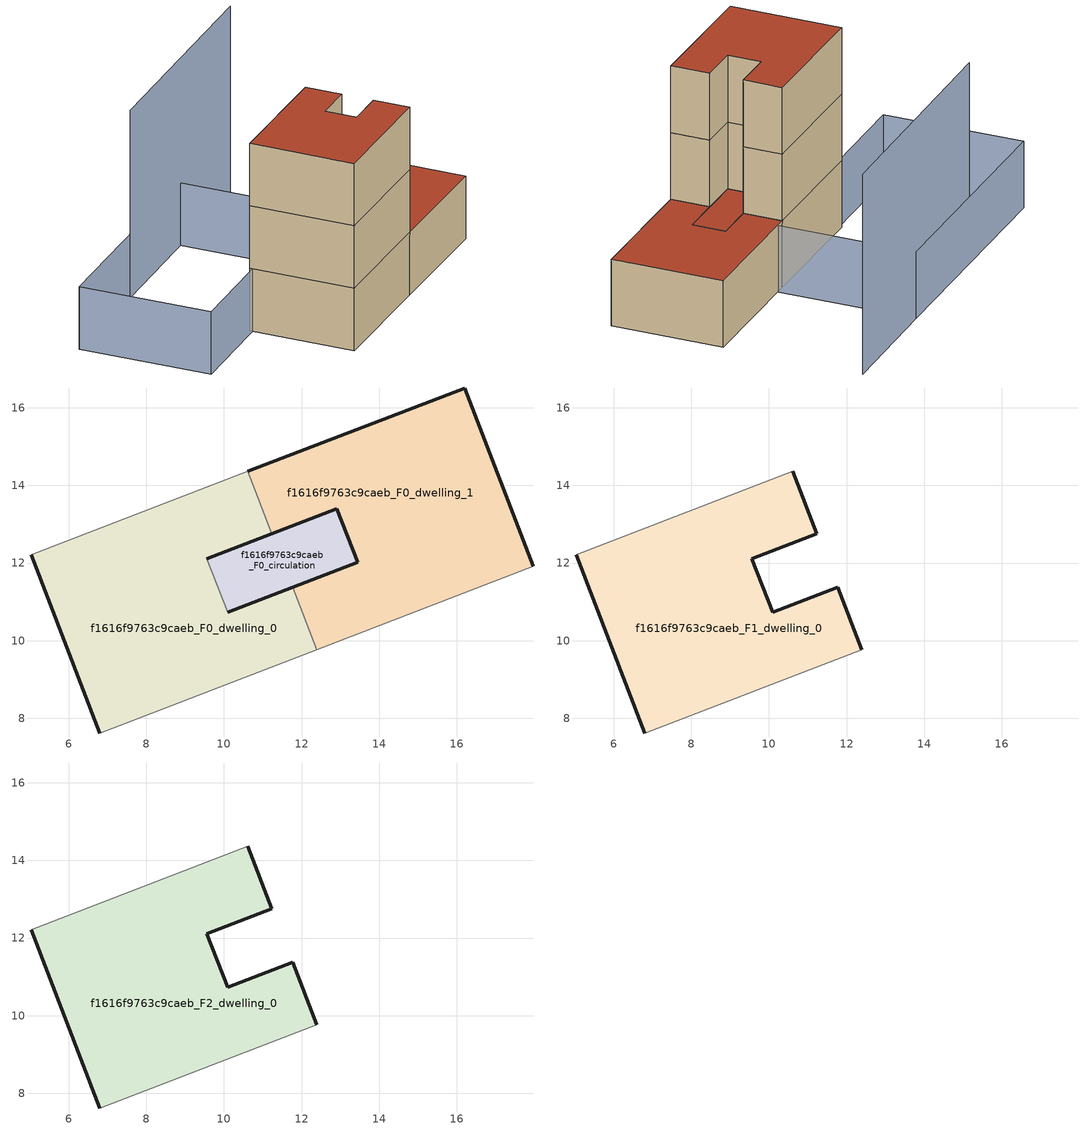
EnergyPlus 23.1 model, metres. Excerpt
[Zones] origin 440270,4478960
f1616f9763c9caeb_F0_dwelling_0
 floor ground (EU_floor_Construction): 10.62,14.36 11.24,12.75 9.56,12.11 10.09,10.73 11.77,11.38 12.38,9.77 6.81,7.62 5.04,12.22 z0
 wall outside (EU_wall_Construction): 11.77,11.38 10.09,10.73 / 9.56,12.11 11.24,12.75 / 5.04,12.22 6.81,7.62 z0:3
 wall adiabatic (EU_wall_Construction): 6.81,7.62 12.38,9.77 / 10.62,14.36 5.04,12.22 z0:3
 wall to f1616f9763c9caeb_F0_dwelling_1 (EU_wall_Construction): 12.38,9.77 11.77,11.38 / 11.24,12.75 10.62,14.36 z0:3
 wall to f1616f9763c9caeb_F0_circulation (EU_wall_Construction): 10.09,10.73 9.56,12.11 z0:3
f1616f9763c9caeb_F0_dwelling_1
 floor ground (EU_floor_Construction): 16.2,16.51 17.96,11.91 12.38,9.77 11.77,11.38 13.44,12.02 12.91,13.4 11.24,12.75 10.62,14.36 z0
 wall outside (EU_wall_Construction): 17.96,11.91 16.2,16.51 10.62,14.36 / 11.24,12.75 12.91,13.4 13.44,12.02 11.77,11.38 z0:3
 wall adiabatic (EU_wall_Construction): 12.38,9.77 17.96,11.91 z0:3
 roof outside (EU_roof_Construction): 17.96,11.91 16.2,16.51 10.62,14.36 11.24,12.75 12.91,13.4 13.44,12.02 11.77,11.38 12.38,9.77 z3
f1616f9763c9caeb_F0_circulation
 floor ground (EU_floor_Construction): 12.91,13.4 13.44,12.02 10.09,10.73 9.56,12.11 z0
 wall outside (EU_wall_Construction): 10.09,10.73 13.44,12.02 12.91,13.4 9.56,12.11 z0:3
 roof outside (EU_roof_Construction): 13.44,12.02 12.91,13.4 9.56,12.11 10.09,10.73 z3
f1616f9763c9caeb_F1_dwelling_0
 floor to f1616f9763c9caeb_F0_dwelling_0 (EU_floor_Construction): 10.62,14.36 11.24,12.75 9.56,12.11 10.09,10.73 11.77,11.38 12.38,9.77 6.81,7.62 5.04,12.22 z3
 wall outside (EU_wall_Construction): 12.38,9.77 11.77,11.38 10.09,10.73 9.56,12.11 11.24,12.75 10.62,14.36 / 5.04,12.22 6.81,7.62 z3:6
 wall adiabatic (EU_wall_Construction): 6.81,7.62 12.38,9.77 / 10.62,14.36 5.04,12.22 z3:6
f1616f9763c9caeb_F2_dwelling_0
 floor to f1616f9763c9caeb_F1_dwelling_0 (EU_floor_Construction): 10.62,14.36 11.24,12.75 9.56,12.11 10.09,10.73 11.77,11.38 12.38,9.77 6.81,7.62 5.04,12.22 z6
 wall outside (EU_wall_Construction): 12.38,9.77 11.77,11.38 10.09,10.73 9.56,12.11 11.24,12.75 10.62,14.36 / 5.04,12.22 6.81,7.62 z6:9
 wall adiabatic (EU_wall_Construction): 6.81,7.62 12.38,9.77 / 10.62,14.36 5.04,12.22 z6:9
 roof outside (EU_roof_Construction): 12.38,9.77 11.77,11.38 10.09,10.73 9.56,12.11 11.24,12.75 10.62,14.36 5.04,12.22 6.81,7.62 z9
shading: -1.41,16.17 8.83,20.2 / 8.83,20.2 11.09,14.46 / 11.09,14.46 0.86,10.43 / 0.86,10.43 -1.41,16.17 z0:3; 13.97,22.23 3.71,18.14 z0:9
[Building]
EU S2 Campaign: North Axis=0; Terrain=City; Solar Distribution=FullExterior
[Site:Location]
Madrid: Latitude=40.5; Longitude=-3.5; Time Zone=1; Elevation=609
[SizingPeriod:WeatherFileDays]
AnnualSizingPeriod: Begin Month=1; Begin Day of Month=1; End Month=12; End Day of Month=31; Day of Week for Start Day=Monday; Use Weather File Daylight Saving Period=No; Use Weather File Rain and Snow Indicators=No
[MATERIAL]
EU_InternalMass_Material: Roughness=MediumRough; Thickness=0.1; Conductivity=1; Density=1800; Specific Heat=900; Thermal Absorptance=0.9; Solar Absorptance=0.7; Visible Absorptance=0.7
[MATERIAL:NOMASS] Roughness=MediumRough; Thermal Absorptance=0.9; Solar Absorptance=0.7; Visible Absorptance=0.7
Name | Thermal Resistance
EU_wall_NoMass | 0.459673
EU_roof_NoMass | 0.495815
EU_floor_NoMass | 0.788942
[CONSTRUCTION]
EU_wall_Construction: EU_wall_NoMass
EU_roof_Construction: EU_roof_NoMass
EU_floor_Construction: EU_floor_NoMass
EU_InternalMass_Construction: EU_InternalMass_Material
[ZONE] Type=1; Multiplier=1; Ceiling Height=autocalculate; Floor Area=autocalculate; Part of Total Floor Area=Yes
Name | Volume
f1616f9763c9caeb_F0_dwelling_0 | 80.309
f1616f9763c9caeb_F1_dwelling_0; f1616f9763c9caeb_F2_dwelling_0 | 80.3082
f1616f9763c9caeb_F0_dwelling_1 | 80.3097
f1616f9763c9caeb_F0_circulation | 15.8851
[INTERNALMASS] Construction=EU_InternalMass_Construction
Name | Zone or ZoneList | Surface Area
f1616f9763c9caeb_F0_dwelling_0_EU_InternalMass | f1616f9763c9caeb_F0_dwelling_0 | 26.7696
f1616f9763c9caeb_F0_dwelling_1_EU_InternalMass | f1616f9763c9caeb_F0_dwelling_1 | 26.7696
f1616f9763c9caeb_F1_dwelling_0_EU_InternalMass | f1616f9763c9caeb_F1_dwelling_0 | 58.2234
f1616f9763c9caeb_F2_dwelling_0_EU_InternalMass | f1616f9763c9caeb_F2_dwelling_0 | 58.2234
[OTHEREQUIPMENT] Fuel Type=Electricity; Design Level Calculation Method=Watts/Area; Power per Zone Floor Area=1; Fraction Latent=0; Fraction Radiant=0; Fraction Lost=0; Carbon Dioxide Generation Rate=0; EndUse Subcategory=EU_Step8_InternalGains
Name | Zone or ZoneList or Space or SpaceList | Schedule
EU_Step8_InternalGain_f1616f9763c9caeb_F0_dwelling_0_f000 | f1616f9763c9caeb_F0_dwelling_0 | EU_Step8_GainSchedule_f1616f9763c9caeb_F0_dwelling_0_f000
EU_Step8_InternalGain_f1616f9763c9caeb_F0_dwelling_1_f000 | f1616f9763c9caeb_F0_dwelling_1 | EU_Step8_GainSchedule_f1616f9763c9caeb_F0_dwelling_1_f000
EU_Step8_InternalGain_f1616f9763c9caeb_F1_dwelling_0_f000 | f1616f9763c9caeb_F1_dwelling_0 | EU_Step8_GainSchedule_f1616f9763c9caeb_F1_dwelling_0_f000
EU_Step8_InternalGain_f1616f9763c9caeb_F2_dwelling_0_f000 | f1616f9763c9caeb_F2_dwelling_0 | EU_Step8_GainSchedule_f1616f9763c9caeb_F2_dwelling_0_f000
[ZONEINFILTRATION:DESIGNFLOWRATE]
EU_Circulation_Infiltration_f1616f9763c9caeb_F0_circulation: Zone or ZoneList or Space or SpaceList=f1616f9763c9caeb_F0_circulation; Schedule=EU_AlwaysOn; Design Flow Rate Calculation Method=Flow/Area; Flow Rate per Floor Area=0.0005; Constant Term Coefficient=1; Temperature Term Coefficient=0; Velocity Term Coefficient=0; Velocity Squared Term Coefficient=0
[ZONEVENTILATION:DESIGNFLOWRATE] Schedule=EU_AlwaysOn; Design Flow Rate Calculation Method=AirChanges/Hour; Air Changes per Hour=0.719161; Ventilation Type=Natural; Fan Pressure Rise=0; Fan Total Efficiency=1; Constant Term Coefficient=1; Temperature Term Coefficient=0; Velocity Term Coefficient=0; Velocity Squared Term Coefficient=0; Minimum Indoor Temperature=-100; Maximum Indoor Temperature=100; Delta Temperature=-100; Minimum Outdoor Temperature=-100; Maximum Outdoor Temperature=100; Maximum Wind Speed=40
Name | Zone or ZoneList or Space or SpaceList
EU_ConstantAir_f1616f9763c9caeb_F0_dwelling_0 | f1616f9763c9caeb_F0_dwelling_0
EU_ConstantAir_f1616f9763c9caeb_F0_dwelling_1 | f1616f9763c9caeb_F0_dwelling_1
EU_ConstantAir_f1616f9763c9caeb_F1_dwelling_0 | f1616f9763c9caeb_F1_dwelling_0
EU_ConstantAir_f1616f9763c9caeb_F2_dwelling_0 | f1616f9763c9caeb_F2_dwelling_0
[HVACTEMPLATE:THERMOSTAT] Constant Heating Setpoint=20; Constant Cooling Setpoint=50
EU_HeatOnly_f1616f9763c9caeb_F0_dwelling_0; EU_HeatOnly_f1616f9763c9caeb_F0_dwelling_1; EU_HeatOnly_f1616f9763c9caeb_F1_dwelling_0; EU_HeatOnly_f1616f9763c9caeb_F2_dwelling_0
[HVACTEMPLATE:ZONE:IDEALLOADSAIRSYSTEM] System Availability Schedule=EU_AlwaysOn; Maximum Heating Supply Air Temperature=50; Minimum Cooling Supply Air Temperature=13; Maximum Heating Supply Air Humidity Ratio=0.0156; Minimum Cooling Supply Air Humidity Ratio=0.0077; Heating Limit=NoLimit; Cooling Limit=NoLimit; Heating Availability Schedule=EU_AlwaysOn; Cooling Availability Schedule=EU_CoolingOff; Dehumidification Control Type=ConstantSensibleHeatRatio; Cooling Sensible Heat Ratio=0.7; Dehumidification Setpoint=60; Humidification Control Type=None; Humidification Setpoint=30; Outdoor Air Method=None; Outdoor Air Flow Rate per Person=0.00944; Outdoor Air Flow Rate per Zone Floor Area=0; Outdoor Air Flow Rate per Zone=0; Demand Controlled Ventilation Type=None; Outdoor Air Economizer Type=NoEconomizer; Heat Recovery Type=None; Sensible Heat Recovery Effectiveness=0.7; Latent Heat Recovery Effectiveness=0.65
Name | Template Thermostat
f1616f9763c9caeb_F0_dwelling_0 | EU_HeatOnly_f1616f9763c9caeb_F0_dwelling_0
f1616f9763c9caeb_F0_dwelling_1 | EU_HeatOnly_f1616f9763c9caeb_F0_dwelling_1
f1616f9763c9caeb_F1_dwelling_0 | EU_HeatOnly_f1616f9763c9caeb_F1_dwelling_0
f1616f9763c9caeb_F2_dwelling_0 | EU_HeatOnly_f1616f9763c9caeb_F2_dwelling_0
[SIZING:ZONE] Zone Cooling Design Supply Air Temperature Input Method=SupplyAirTemperature; Zone Cooling Design Supply Air Temperature=13; Zone Heating Design Supply Air Temperature Input Method=SupplyAirTemperature; Zone Heating Design Supply Air Temperature=50; Zone Cooling Design Supply Air Humidity Ratio=0.008; Zone Heating Design Supply Air Humidity Ratio=0.008; Cooling Design Air Flow Method=DesignDay; Cooling Design Air Flow Rate=0; Cooling Minimum Air Flow per Zone Floor Area=0.000762; Cooling Minimum Air Flow=0; Cooling Minimum Air Flow Fraction=0.2; Heating Design Air Flow Method=DesignDay; Heating Design Air Flow Rate=0; Heating Maximum Air Flow per Zone Floor Area=0.002032; Heating Maximum Air Flow=0.141576; Heating Maximum Air Flow Fraction=0.3; Account for Dedicated Outdoor Air System=No; Dedicated Outdoor Air System Control Strategy=NeutralSupplyAir; Dedicated Outdoor Air Low Setpoint Temperature for Design=autosize; Dedicated Outdoor Air High Setpoint Temperature for Design=autosize; Zone Load Sizing Method=Sensible Load Only No Latent Load; Zone Latent Cooling Design Supply Air Humidity Ratio Input Method=HumidityRatioDifference; Zone Cooling Design Supply Air Humidity Ratio Difference=0.005; Zone Latent Heating Design Supply Air Humidity Ratio Input Method=HumidityRatioDifference; Zone Humidification Design Supply Air Humidity Ratio Difference=0.005
f1616f9763c9caeb_F0_dwelling_0; f1616f9763c9caeb_F0_dwelling_1; f1616f9763c9caeb_F1_dwelling_0; f1616f9763c9caeb_F2_dwelling_0
[SCHEDULE:CONSTANT]
Name | Hourly Value
EU_AlwaysOn | 1
EU_CoolingOff | 0
[SCHEDULE:FILE] Column Number=1; Rows to Skip at Top=0; Number of Hours of Data=8760; Column Separator=Comma; Interpolate to Timestep=No; Minutes per Item=60; Adjust Schedule for Daylight Savings=Yes
Name | File
EU_Step8_GainSchedule_f1616f9763c9caeb_F0_dwelling_0_f000 | ../../schedules/f1616f9763c9caeb/f1616f9763c9caeb_F0_dwelling_0_f000_gain.csv
EU_Step8_GainSchedule_f1616f9763c9caeb_F0_dwelling_1_f000 | ../../schedules/f1616f9763c9caeb/f1616f9763c9caeb_F0_dwelling_1_f000_gain.csv
EU_Step8_GainSchedule_f1616f9763c9caeb_F1_dwelling_0_f000 | ../../schedules/f1616f9763c9caeb/f1616f9763c9caeb_F1_dwelling_0_f000_gain.csv
EU_Step8_GainSchedule_f1616f9763c9caeb_F2_dwelling_0_f000 | ../../schedules/f1616f9763c9caeb/f1616f9763c9caeb_F2_dwelling_0_f000_gain.csv
